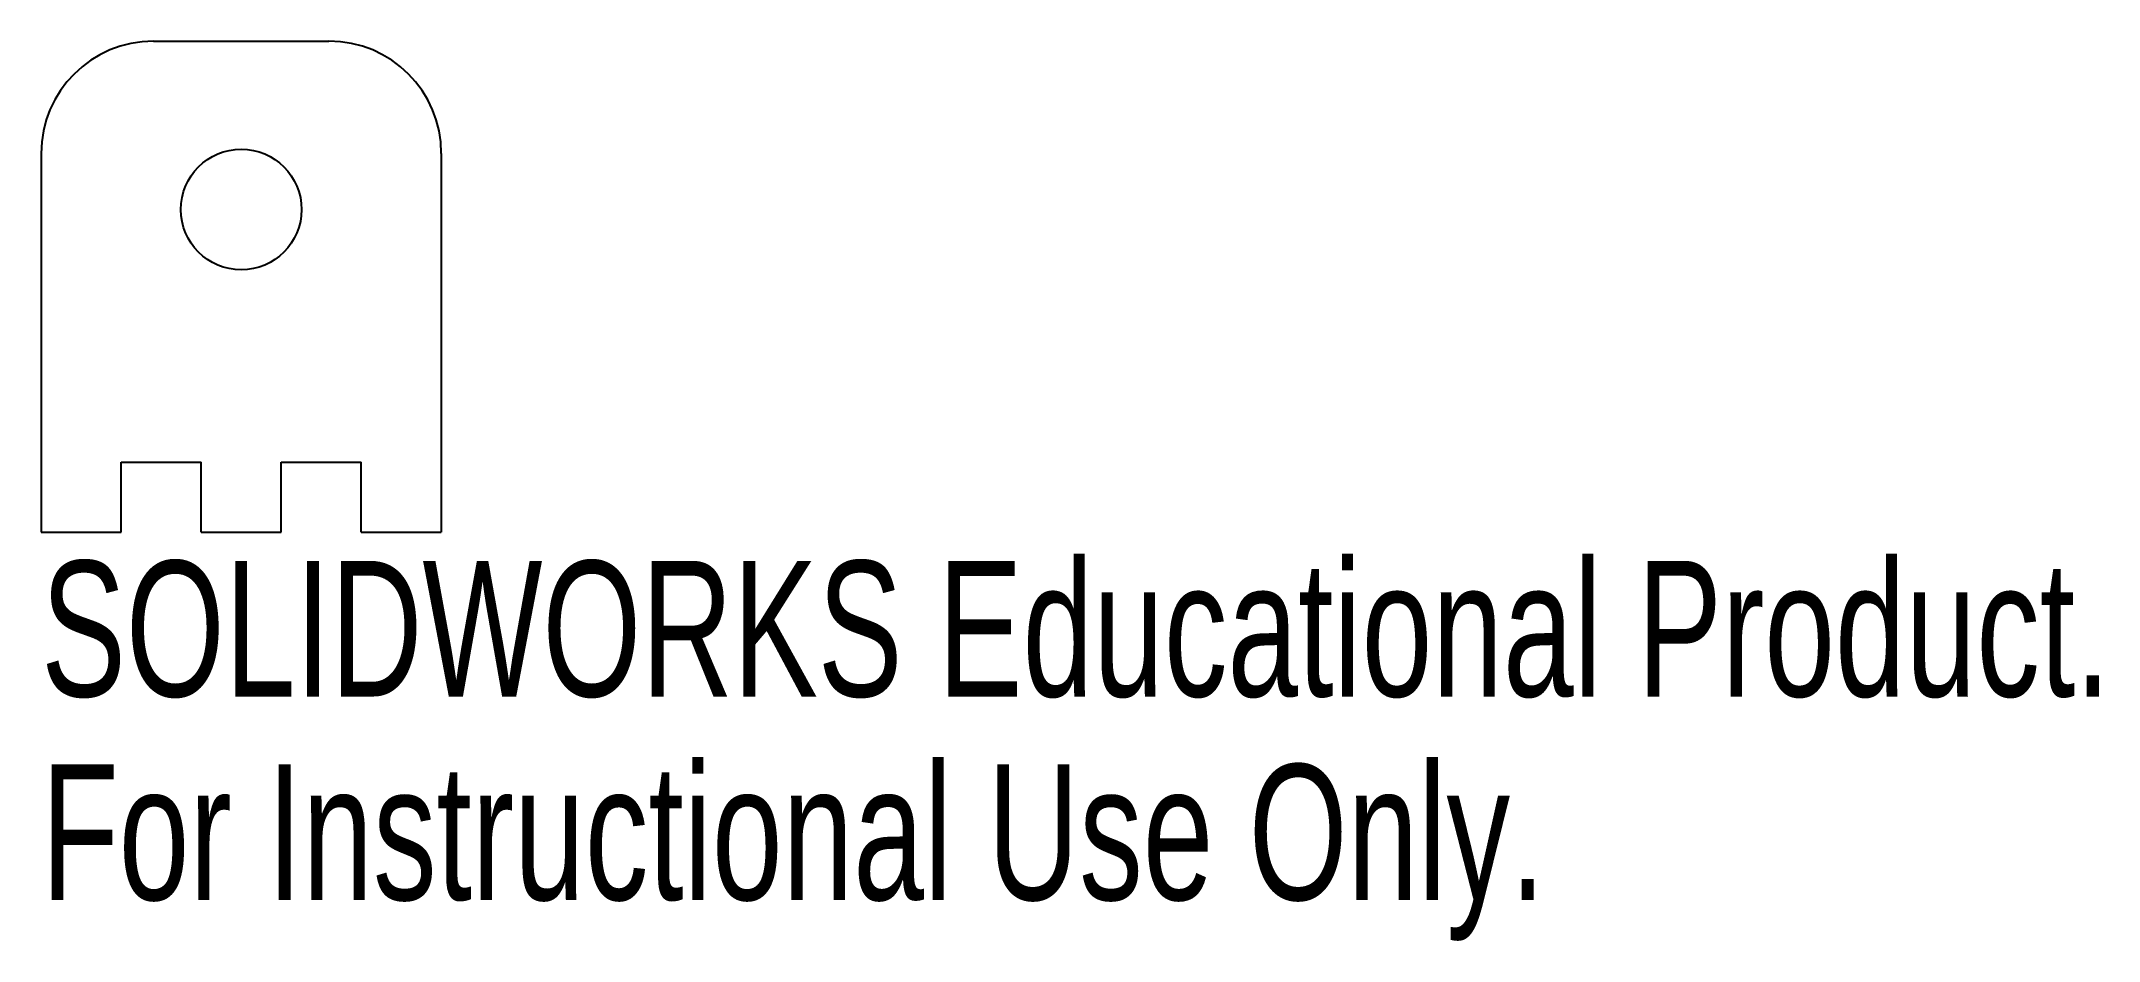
# Model space of a CAD drawing. Header units: millimetres. Extents: x -7.1 to 66.1, y -14.6 to 17.5.
import ezdxf

# ---------------------------------------------------------------- set-up
doc = ezdxf.new("R2010")
doc.units = ezdxf.units.MM
doc.styles.add('SLDTEXTSTYLE0', font='TXT', dxfattribs={"width": 0.7})

msp = doc.modelspace()

# ---------------------------------------------------------------- linework, layer by layer
at = {"color": 7, "linetype": 'Continuous', "lineweight": 25}
for p, q in [((-3.124, 17.5), (3.124, 17.5)), ((-7.124, 13.5), (-7.124, 0)), ((7.124, 13.5), (7.124, 0)), ((-4.274, 0), (-4.274, 2.5)), ((-4.274, 2.5), (-1.425, 2.5)), ((-1.425, 0), (-1.425, 2.5)), ((1.425, 0), (1.425, 2.5)), ((1.425, 2.5), (4.274, 2.5)), ((4.274, 0), (4.274, 2.5)), ((-7.124, 0), (-4.274, 0)), ((-1.425, 0), (1.425, 0)), ((4.274, 0), (7.124, 0))]:
    msp.add_line(p, q, dxfattribs=at)
msp.add_circle((0, 11.5), 2.15, dxfattribs=at)
for centre, start, end in [((-3.124, 13.5), 90, 180), ((3.124, 13.5), 0, 90)]:
    msp.add_arc(centre, 4, start, end, dxfattribs=at)

# ---------------------------------------------------------------- texts
at = {"color": 7, "linetype": 'Continuous', "char_height": 4.83362, "attachment_point": 1, "style": 'SLDTEXTSTYLE0'}
for s, insert in [('SOLIDWORKS Educational Product.', (-7.124, -1.02)), ('For Instructional Use Only.', (-7.124, -8.27))]:
    msp.add_mtext(s, dxfattribs=dict(at, insert=insert))

doc.saveas('drawing.dxf')
